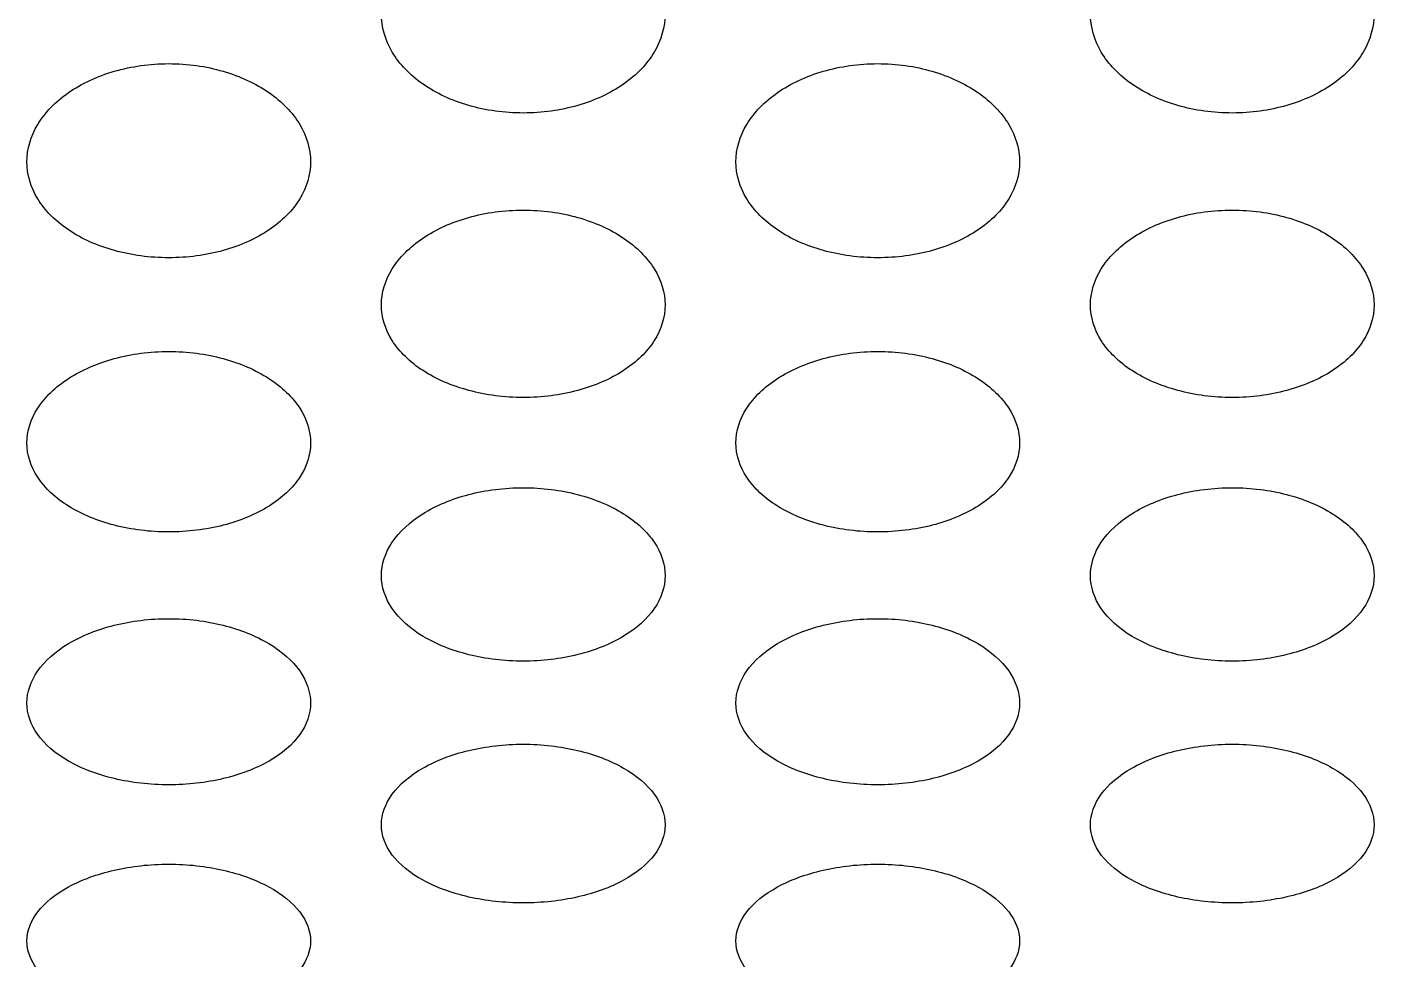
# Model space of a CAD drawing. Header units: millimetres. Extents: x 324 to 7054, y -67 to 2159.
# Drawn here: x 1676.03 to 1714.03, y 1349.41 to 1375.71 of the extents above; entities that cross this region are included whole.
import ezdxf

# ---------------------------------------------------------------- set-up
doc = ezdxf.new("R2010")
doc.units = ezdxf.units.MM
doc.header["$LTSCALE"] = 153.67
doc.layers.add('02___PRT_ALL_AXES', color=7, linetype='CONTINUOUS')

msp = doc.modelspace()

# ---------------------------------------------------------------- linework, layer by layer
at = {"layer": '02___PRT_ALL_AXES', "linetype": 'Continuous'}
for points in [[(1690.03476, 1373.28182), (1689.76893, 1373.28206), (1689.24531, 1373.31796), (1688.48961, 1373.47774), (1687.79947, 1373.73417), (1686.98616, 1374.19757), (1686.24385, 1374.972), (1685.9302, 1376.08178), (1686.24394, 1377.19844), (1686.98437, 1377.99186), (1687.79615, 1378.47107), (1688.48659, 1378.73827), (1689.24381, 1378.9055), (1689.76846, 1378.94314), (1690.03476, 1378.94338)], [(1690.03476, 1378.94338), (1690.30058, 1378.94313), (1690.8242, 1378.90564), (1691.5799, 1378.7391), (1692.27004, 1378.47269), (1693.08335, 1377.99347), (1693.82566, 1377.19931), (1694.13932, 1376.07967), (1693.82557, 1374.97288), (1693.08514, 1374.19914), (1692.27336, 1373.73572), (1691.58292, 1373.47854), (1690.8257, 1373.3181), (1690.30105, 1373.28205), (1690.03476, 1373.28182)], [(1710.03476, 1373.28182), (1709.76893, 1373.28206), (1709.24531, 1373.31796), (1708.48961, 1373.47774), (1707.79947, 1373.73417), (1706.98616, 1374.19757), (1706.24385, 1374.972), (1705.9302, 1376.08178), (1706.24394, 1377.19844), (1706.98437, 1377.99186), (1707.79615, 1378.47107), (1708.48659, 1378.73827), (1709.24381, 1378.9055), (1709.76846, 1378.94314), (1710.03476, 1378.94338)], [(1710.03476, 1378.94338), (1710.30058, 1378.94313), (1710.8242, 1378.90564), (1711.5799, 1378.7391), (1712.27004, 1378.47269), (1713.08335, 1377.99347), (1713.82566, 1377.19931), (1714.13932, 1376.07967), (1713.82557, 1374.97288), (1713.08514, 1374.19914), (1712.27336, 1373.73572), (1711.58292, 1373.47854), (1710.8257, 1373.3181), (1710.30105, 1373.28205), (1710.03476, 1373.28182)], [(1680.03476, 1369.19707), (1679.76893, 1369.1973), (1679.24531, 1369.23199), (1678.48961, 1369.38635), (1677.79947, 1369.63412), (1676.98616, 1370.08195), (1676.24385, 1370.83056), (1675.9302, 1371.90393), (1676.24394, 1372.98457), (1676.98437, 1373.75281), (1677.79615, 1374.21693), (1678.48659, 1374.47575), (1679.24381, 1374.63776), (1679.76846, 1374.67422), (1680.03476, 1374.67446)], [(1680.03476, 1374.67446), (1680.30058, 1374.67421), (1680.8242, 1374.6379), (1681.5799, 1374.47656), (1682.27004, 1374.2185), (1683.08335, 1373.75437), (1683.82566, 1372.98542), (1684.13932, 1371.90189), (1683.82557, 1370.83141), (1683.08514, 1370.08346), (1682.27336, 1369.63563), (1681.58292, 1369.38712), (1680.8257, 1369.23211), (1680.30105, 1369.19729), (1680.03476, 1369.19707)], [(1700.03476, 1369.19707), (1699.76893, 1369.1973), (1699.24531, 1369.23199), (1698.48961, 1369.38635), (1697.79947, 1369.63412), (1696.98616, 1370.08195), (1696.24385, 1370.83056), (1695.9302, 1371.90393), (1696.24394, 1372.98457), (1696.98437, 1373.75281), (1697.79615, 1374.21693), (1698.48659, 1374.47575), (1699.24381, 1374.63776), (1699.76846, 1374.67422), (1700.03476, 1374.67446)], [(1700.03476, 1374.67446), (1700.30058, 1374.67421), (1700.8242, 1374.6379), (1701.5799, 1374.47656), (1702.27004, 1374.2185), (1703.08335, 1373.75437), (1703.82566, 1372.98542), (1704.13932, 1371.90189), (1703.82557, 1370.83141), (1703.08514, 1370.08346), (1702.27336, 1369.63563), (1701.58292, 1369.38712), (1700.8257, 1369.23211), (1700.30105, 1369.19729), (1700.03476, 1369.19707)], [(1690.03476, 1365.25524), (1689.76893, 1365.25546), (1689.24531, 1365.28889), (1688.48961, 1365.4377), (1687.79947, 1365.67656), (1686.98616, 1366.10837), (1686.24385, 1366.83041), (1685.9302, 1367.86629), (1686.24394, 1368.90984), (1686.98437, 1369.65212), (1687.79615, 1370.10068), (1688.48659, 1370.35087), (1689.24381, 1370.50749), (1689.76846, 1370.54274), (1690.03476, 1370.54297)], [(1690.03476, 1370.54297), (1690.30058, 1370.54273), (1690.8242, 1370.50762), (1691.5799, 1370.35165), (1692.27004, 1370.1022), (1693.08335, 1369.65362), (1693.82566, 1368.91065), (1694.13932, 1367.86432), (1693.82557, 1366.83123), (1693.08514, 1366.10982), (1692.27336, 1365.67801), (1691.58292, 1365.43844), (1690.8257, 1365.28902), (1690.30105, 1365.25545), (1690.03476, 1365.25524)], [(1710.03476, 1365.25524), (1709.76893, 1365.25546), (1709.24531, 1365.28889), (1708.48961, 1365.4377), (1707.79947, 1365.67656), (1706.98616, 1366.10837), (1706.24385, 1366.83041), (1705.9302, 1367.86629), (1706.24394, 1368.90984), (1706.98437, 1369.65212), (1707.79615, 1370.10068), (1708.48659, 1370.35087), (1709.24381, 1370.50749), (1709.76846, 1370.54274), (1710.03476, 1370.54297)], [(1710.03476, 1370.54297), (1710.30058, 1370.54273), (1710.8242, 1370.50762), (1711.5799, 1370.35165), (1712.27004, 1370.1022), (1713.08335, 1369.65362), (1713.82566, 1368.91065), (1714.13932, 1367.86432), (1713.82557, 1366.83123), (1713.08514, 1366.10982), (1712.27336, 1365.67801), (1711.58292, 1365.43844), (1710.8257, 1365.28902), (1710.30105, 1365.25545), (1710.03476, 1365.25524)], [(1680.03476, 1361.46027), (1679.76893, 1361.46048), (1679.24531, 1361.49263), (1678.48961, 1361.63572), (1677.79947, 1361.86543), (1676.98616, 1362.28079), (1676.24385, 1362.97554), (1675.9302, 1363.9729), (1676.24394, 1364.9783), (1676.98437, 1365.69389), (1677.79615, 1366.12645), (1678.48659, 1366.36775), (1679.24381, 1366.51883), (1679.76846, 1366.55283), (1680.03476, 1366.55305)], [(1680.03476, 1366.55305), (1680.30058, 1366.55283), (1680.8242, 1366.51895), (1681.5799, 1366.3685), (1682.27004, 1366.12791), (1683.08335, 1365.69534), (1683.82566, 1364.97909), (1684.13932, 1363.971), (1683.82557, 1362.97633), (1683.08514, 1362.28219), (1682.27336, 1361.86683), (1681.58292, 1361.63643), (1680.8257, 1361.49275), (1680.30105, 1361.46048), (1680.03476, 1361.46027)], [(1700.03476, 1361.46027), (1699.76893, 1361.46048), (1699.24531, 1361.49263), (1698.48961, 1361.63572), (1697.79947, 1361.86543), (1696.98616, 1362.28079), (1696.24385, 1362.97554), (1695.9302, 1363.9729), (1696.24394, 1364.9783), (1696.98437, 1365.69389), (1697.79615, 1366.12645), (1698.48659, 1366.36775), (1699.24381, 1366.51883), (1699.76846, 1366.55283), (1700.03476, 1366.55305)], [(1700.03476, 1366.55305), (1700.30058, 1366.55283), (1700.8242, 1366.51895), (1701.5799, 1366.3685), (1702.27004, 1366.12791), (1703.08335, 1365.69534), (1703.82566, 1364.97909), (1704.13932, 1363.971), (1703.82557, 1362.97633), (1703.08514, 1362.28219), (1702.27336, 1361.86683), (1701.58292, 1361.63643), (1700.8257, 1361.49275), (1700.30105, 1361.46048), (1700.03476, 1361.46027)], [(1690.03476, 1357.81596), (1689.76893, 1357.81617), (1689.24531, 1357.847), (1688.48961, 1357.98423), (1687.79947, 1358.20457), (1686.98616, 1358.60305), (1686.24385, 1359.26982), (1685.9302, 1360.22765), (1686.24394, 1361.19392), (1686.98437, 1361.88208), (1687.79615, 1362.29821), (1688.48659, 1362.53038), (1689.24381, 1362.67576), (1689.76846, 1362.70849), (1690.03476, 1362.7087)], [(1690.03476, 1362.7087), (1690.30058, 1362.70848), (1690.8242, 1362.67589), (1691.5799, 1362.53111), (1692.27004, 1362.29961), (1693.08335, 1361.88348), (1693.82566, 1361.19467), (1694.13932, 1360.22583), (1693.82557, 1359.27058), (1693.08514, 1358.6044), (1692.27336, 1358.20591), (1691.58292, 1357.98491), (1690.8257, 1357.84711), (1690.30105, 1357.81617), (1690.03476, 1357.81596)], [(1710.03476, 1357.81596), (1709.76893, 1357.81617), (1709.24531, 1357.847), (1708.48961, 1357.98423), (1707.79947, 1358.20457), (1706.98616, 1358.60305), (1706.24385, 1359.26982), (1705.9302, 1360.22765), (1706.24394, 1361.19392), (1706.98437, 1361.88208), (1707.79615, 1362.29821), (1708.48659, 1362.53038), (1709.24381, 1362.67576), (1709.76846, 1362.70849), (1710.03476, 1362.7087)], [(1710.03476, 1362.7087), (1710.30058, 1362.70848), (1710.8242, 1362.67589), (1711.5799, 1362.53111), (1712.27004, 1362.29961), (1713.08335, 1361.88348), (1713.82566, 1361.19467), (1714.13932, 1360.22583), (1713.82557, 1359.27058), (1713.08514, 1358.6044), (1712.27336, 1358.20591), (1711.58292, 1357.98491), (1710.8257, 1357.84711), (1710.30105, 1357.81617), (1710.03476, 1357.81596)], [(1680.03476, 1354.32597), (1679.76893, 1354.32617), (1679.24531, 1354.35565), (1678.48961, 1354.48688), (1677.79947, 1354.69763), (1676.98616, 1355.07884), (1676.24385, 1355.71696), (1675.9302, 1356.63431), (1676.24394, 1357.56046), (1676.98437, 1358.22052), (1677.79615, 1358.61979), (1678.48659, 1358.84261), (1679.24381, 1358.98215), (1679.76846, 1359.01356), (1680.03476, 1359.01376)], [(1680.03476, 1359.01376), (1680.30058, 1359.01355), (1680.8242, 1358.98226), (1681.5799, 1358.8433), (1682.27004, 1358.62114), (1683.08335, 1358.22186), (1683.82566, 1357.56118), (1684.13932, 1356.63256), (1683.82557, 1355.71768), (1683.08514, 1355.08013), (1682.27336, 1354.69891), (1681.58292, 1354.48754), (1680.8257, 1354.35576), (1680.30105, 1354.32616), (1680.03476, 1354.32597)], [(1700.03476, 1354.32597), (1699.76893, 1354.32617), (1699.24531, 1354.35565), (1698.48961, 1354.48688), (1697.79947, 1354.69763), (1696.98616, 1355.07884), (1696.24385, 1355.71696), (1695.9302, 1356.63431), (1696.24394, 1357.56046), (1696.98437, 1358.22052), (1697.79615, 1358.61979), (1698.48659, 1358.84261), (1699.24381, 1358.98215), (1699.76846, 1359.01356), (1700.03476, 1359.01376)], [(1700.03476, 1359.01376), (1700.30058, 1359.01355), (1700.8242, 1358.98226), (1701.5799, 1358.8433), (1702.27004, 1358.62114), (1703.08335, 1358.22186), (1703.82566, 1357.56118), (1704.13932, 1356.63256), (1703.82557, 1355.71768), (1703.08514, 1355.08013), (1702.27336, 1354.69891), (1701.58292, 1354.48754), (1700.8257, 1354.35576), (1700.30105, 1354.32616), (1700.03476, 1354.32597)], [(1690.03476, 1350.99378), (1689.76893, 1350.99397), (1689.24531, 1351.02207), (1688.48961, 1351.14718), (1687.79947, 1351.34812), (1686.98616, 1351.71168), (1686.24385, 1352.32051), (1685.9302, 1353.19646), (1686.24394, 1354.08156), (1686.98437, 1354.71286), (1687.79615, 1355.09488), (1688.48659, 1355.30811), (1689.24381, 1355.44167), (1689.76846, 1355.47174), (1690.03476, 1355.47194)], [(1690.03476, 1355.47194), (1690.30058, 1355.47174), (1690.8242, 1355.44179), (1691.5799, 1355.30878), (1692.27004, 1355.09617), (1693.08335, 1354.71414), (1693.82566, 1354.08225), (1694.13932, 1353.19478), (1693.82557, 1352.3212), (1693.08514, 1351.7129), (1692.27336, 1351.34934), (1691.58292, 1351.1478), (1690.8257, 1351.02218), (1690.30105, 1350.99397), (1690.03476, 1350.99378)], [(1710.03476, 1350.99378), (1709.76893, 1350.99397), (1709.24531, 1351.02207), (1708.48961, 1351.14718), (1707.79947, 1351.34812), (1706.98616, 1351.71168), (1706.24385, 1352.32051), (1705.9302, 1353.19646), (1706.24394, 1354.08156), (1706.98437, 1354.71286), (1707.79615, 1355.09488), (1708.48659, 1355.30811), (1709.24381, 1355.44167), (1709.76846, 1355.47174), (1710.03476, 1355.47194)], [(1710.03476, 1355.47194), (1710.30058, 1355.47174), (1710.8242, 1355.44179), (1711.5799, 1355.30878), (1712.27004, 1355.09617), (1713.08335, 1354.71414), (1713.82566, 1354.08225), (1714.13932, 1353.19478), (1713.82557, 1352.3212), (1713.08514, 1351.7129), (1712.27336, 1351.34934), (1711.58292, 1351.1478), (1710.8257, 1351.02218), (1710.30105, 1350.99397), (1710.03476, 1350.99378)], [(1680.03476, 1347.82273), (1679.76893, 1347.82291), (1679.24531, 1347.84961), (1678.48961, 1347.96846), (1677.79947, 1348.15939), (1676.98616, 1348.50494), (1676.24385, 1349.08387), (1675.9302, 1349.91754), (1676.24394, 1350.76072), (1676.98437, 1351.36262), (1677.79615, 1351.72701), (1678.48659, 1351.93044), (1679.24381, 1352.05789), (1679.76846, 1352.08658), (1680.03476, 1352.08677)], [(1680.03476, 1352.08677), (1680.30058, 1352.08658), (1680.8242, 1352.05799), (1681.5799, 1351.93108), (1682.27004, 1351.72823), (1683.08335, 1351.36384), (1683.82566, 1350.76137), (1684.13932, 1349.91595), (1683.82557, 1349.08452), (1683.08514, 1348.5061), (1682.27336, 1348.16055), (1681.58292, 1347.96905), (1680.8257, 1347.8497), (1680.30105, 1347.82291), (1680.03476, 1347.82273)], [(1700.03476, 1347.82273), (1699.76893, 1347.82291), (1699.24531, 1347.84961), (1698.48961, 1347.96846), (1697.79947, 1348.15939), (1696.98616, 1348.50494), (1696.24385, 1349.08387), (1695.9302, 1349.91754), (1696.24394, 1350.76072), (1696.98437, 1351.36262), (1697.79615, 1351.72701), (1698.48659, 1351.93044), (1699.24381, 1352.05789), (1699.76846, 1352.08658), (1700.03476, 1352.08677)], [(1700.03476, 1352.08677), (1700.30058, 1352.08658), (1700.8242, 1352.05799), (1701.5799, 1351.93108), (1702.27004, 1351.72823), (1703.08335, 1351.36384), (1703.82566, 1350.76137), (1704.13932, 1349.91595), (1703.82557, 1349.08452), (1703.08514, 1348.5061), (1702.27336, 1348.16055), (1701.58292, 1347.96905), (1700.8257, 1347.8497), (1700.30105, 1347.82291), (1700.03476, 1347.82273)]]:
    msp.add_open_spline(points, degree=3, knots=[0, 0, 0, 0, 0.0625, 0.125, 0.1875, 0.25, 0.375, 0.5, 0.625, 0.75, 0.8125, 0.875, 0.9375, 1, 1, 1, 1], dxfattribs=at)

doc.saveas('drawing.dxf')
